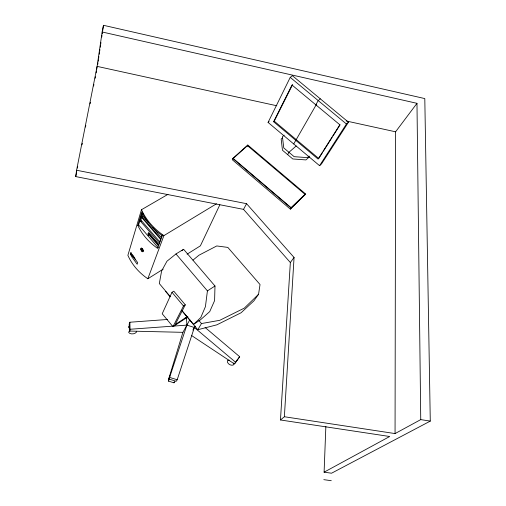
<?xml version="1.0" encoding="UTF-8"?>
<svg xmlns="http://www.w3.org/2000/svg" width="506" height="506" viewBox="0 0 506 506"><rect width="100%" height="100%" fill="white"/><g stroke="black" fill="none" stroke-linecap="round" stroke-linejoin="round"><path stroke-width="0.76" d="M324.099 472.168L389.69 436.501L280.463 419.974L284.372 416.742L395.059 433.579L395.591 131.807L416.976 103.325L102.149 31.986L103.483 25.3L424.8 98.581L430.277 421.1L331.538 473.218L324.099 472.168L325.858 426.476M170.402 296.763L159.32 283.562L161.597 271.007L166.961 261.222L175.98 253.949L183.621 249.294L214.987 286.004L214.595 300.627L209.731 311.601L200.559 319.741L193.577 324.365L181.989 310.564M284.372 416.742L294.062 257.472L246.561 203.684L76.583 170.244L97.114 66.375L276.814 105.767M280.463 419.974L290.349 262.532L294.062 257.472M175.98 253.949L207.422 290.893L205.423 306.642L200.793 317.509L193.577 324.365M290.349 262.532L243.525 209.37L75.723 176.588L76.583 170.244M174.039 382.112L174.007 382.814L174.95 381.303M96.159 72.902L96.368 71.454M96.583 70.005L102.149 31.986M97.728 64.395L97.962 62.833M98.189 61.27L98.423 59.708M98.651 58.139L98.879 56.577M99.227 54.231L99.454 52.668M99.688 51.106L99.916 49.537M100.258 47.197L100.492 45.629M100.719 44.066L100.953 42.504M101.757 37.027L101.984 35.464M102.218 33.902L102.446 32.34M102.674 30.771L103.483 25.3M182.078 311.013L197.789 329.735L216.853 324.833L241.084 312.765L253.93 300.817L258.553 294.29L260.027 284.53L227.833 247.409L216.77 245.948L198.947 255.22L192.995 260.116M75.723 176.588L76.64 171.939M77.405 168.068L77.709 166.525M81.991 144.849L82.295 143.299M85.501 127.044L85.811 125.494M90.087 103.819L90.397 102.269M93.604 86.014L93.907 84.464M95.134 78.272L95.438 76.722M167.96 194.355L141.471 209.718L127.885 255.328C132.06 264.897 139.239 272.924 147.841 278.762L163.141 269.173M152.553 227.422L157.758 232.241L162.281 235.606L157.587 248.364C149.219 242.532 142.129 234.689 137.809 225.404L141.832 211.989L144.204 216.574L148.011 222.172M137.809 225.404L138.593 224.942L142.452 212.172M130.409 254.101L130.902 252.475L132.262 255.182L137.689 262.658L137.164 264.246L131.769 256.795L130.409 254.101L130.972 252.873M142.888 213.57L142.294 215.524L161.294 237.491L162.211 234.999M195.297 326.243L194.367 327.483L177.189 379.753L176.227 381.29L168.681 378.962L182.906 332.334L189.858 319.703M132.136 254.309L131.971 254.853L133.129 256.207L133.293 255.669M133.704 256.884L133.875 256.346M169.143 377.957L168.397 381.088L174.007 382.814M168.681 378.962L169.599 377.413L186.878 325.118L186.486 318.084L187.226 316.712M148.1 233.766L148.511 232.539L158.555 244.189L158.119 245.378L148.1 233.766L148.694 233.411L158.707 245.018L158.119 245.378M142.565 250.856L142.325 249.395L141.705 249.072L141.946 250.527M167.612 319.469L129.878 322.233L129.201 324.074L129.391 331.069L182.906 332.334M147.841 278.762L163.9 235.613L216.479 203.791M129.391 331.069L130.067 329.261L129.878 322.233M169.485 376.983L169.845 376.034M232.766 158.467L232.267 159.7L290.374 209.149L305.668 194.038L247.769 145.032L232.766 158.467L291.045 208.042L290.374 209.149M169.662 378.697L168.397 381.088M247.232 146.297L247.769 145.032M186.967 316.838L175.19 324.542L185.285 304.833L173.792 291.178L171.989 292.31L162.211 313.771L172.97 326.68L187.916 316.895M236.625 360.633L236.846 360.145M219.863 204.772L200.395 245.834L187.094 254.17M268.079 122.433L290.235 77.38L292.36 75.66L348.476 122.193L321.493 163.938L319.571 165.677L268.079 122.433L269.078 121.598M273.588 121.718L291.994 85.027L339.83 124.761L318.11 159.08L273.588 121.718L274.252 121.162L292.696 84.451M172.97 326.68L183.495 305.991L185.285 304.833M243.525 209.37L246.561 203.684M287.642 154.615L288.945 152.3L296.2 145.975M293.72 143.963L316.509 104.23M315.82 104.818L318.204 100.593L320.292 98.822M192.862 330.083L195.145 326.142M197.789 329.735L201.458 323.555L219.768 320.304L244.303 308.135L258.553 294.29M322.524 152.559L318.755 158.498L274.252 121.162M323.359 151.237L332.145 137.366M332.98 136.044L340.089 124.824M319.571 165.677L346.433 124.008L348.476 122.193M191.534 335.503L234.455 363.94L239.68 356.717L205.107 327.458M234.455 363.94L239.68 356.717M291.045 208.042L305.668 194.038M309.457 156.803L305.959 159.921L292.803 158.966L282.481 150.269L281.153 139.055L282.335 138.043M309.103 156.076L307.351 157.638L294.138 156.67L283.765 147.935L282.418 136.69L284.201 135.165M181.92 250.736L183.621 249.294M129.409 325.87L128.556 326.762L128.745 327.679M207.422 290.893L214.987 286.004M395.059 433.579L420.745 419.613L430.277 421.1M130.308 330.747L128.998 331.525L128.657 332.448C130.377 334.656 134.716 334.219 136.449 332.17L136.285 331.266M184.911 318.204L186.486 318.084M130.067 329.261L186.878 325.118L194.367 327.483L235.726 362.347M229.142 360.101L227.352 360.62C226.587 363.529 231.255 366.395 233.683 364.813L233.645 363.08M323.815 479.656L331.278 480.7M346.23 120.985L395.591 131.807M169.599 377.413L177.189 379.753M163.9 235.613C154.324 229.136 146.24 220.306 141.471 209.718M290.235 77.38L346.433 124.008M141.269 216.087L160.978 238.883M139.915 220.559L159.396 243.127M138.593 224.942L158.372 247.883M134.09 257.339L134.862 258.243M130.643 253.955L135.646 259.818M198.921 320.545L201.458 323.555M171.989 292.31L183.495 305.991M165.544 291.317L170.117 296.763M141.357 221.634L140.978 220.995L141.149 221.533M142.553 216.619L142.724 217.163L142.344 216.517M416.976 103.325L420.745 419.613M141.705 217.46L140.927 220.021L159.719 241.779L160.617 239.344L141.705 217.46M141.104 248.237L140.731 249.376L141.585 251.153L142.819 251.811L143.192 250.679L142.338 248.889L141.104 248.237M141.294 248.123L140.921 249.262L141.781 251.039L143.008 251.691L143.388 250.559L142.528 248.769L141.294 248.123M141.516 249.186L141.326 249.755L142.369 250.97L142.129 249.509L141.516 249.186M305.01 194.336L291.083 207.675L233.222 158.454L247.51 145.658L305.01 194.336M148.473 234.759L148.144 234.714L148.637 235.284L148.473 234.759M148.353 234.828L148.03 234.784L148.524 235.353L148.353 234.828"/></g></svg>
